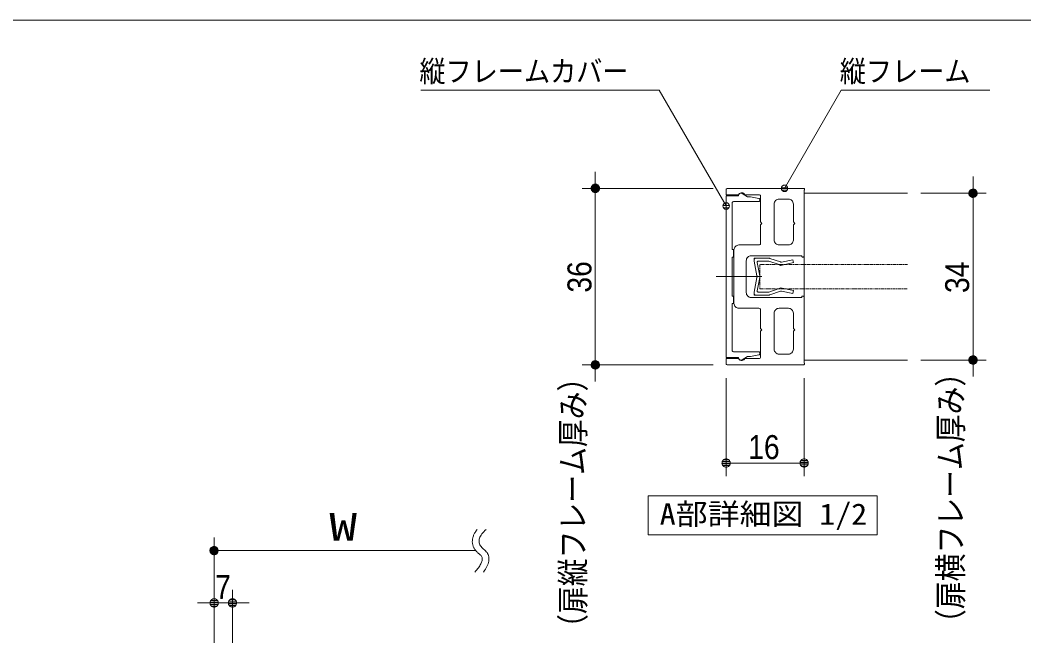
# Model space of a CAD drawing. Units: millimetres, scale not verified. Extents: x -6062 to 6062, y -3045 to 3045.
# Drawn here: x -5269 to -3734, y 1828 to 2770 of the extents above; entities that cross this region are included whole.
import ezdxf
from ezdxf.enums import TextEntityAlignment as Align

# ---------------------------------------------------------------- set-up
doc = ezdxf.new("R2010")
doc.units = ezdxf.units.MM
doc.header["$LTSCALE"] = 20
doc.linetypes.add('DOUBLE_CHAIN1', pattern=[8.8, 5, -1, 0.6, -0.6, 0.6, -1])
for name, color, linetype, lineweight in [('0-0_2寸法-2', 7, 'Continuous', 9), ('0-1_0', 7, 'Continuous', 9), ('0-2_2寸法-1', 7, 'Continuous', 9), ('0-3_2寸法-3', 7, 'Continuous', 9), ('0-4_3一般', 7, 'Continuous', 9), ('0-5_1図面枠', 7, 'Continuous', 9)]:
    doc.layers.add(name, color=color, linetype=linetype, lineweight=lineweight)
doc.styles.add('ＭＳ ゴシック', font='')
doc.styles.add('ＭＳ Ｐゴシック', font='')
doc.styles.get('ＭＳ ゴシック').set_extended_font_data('MS Gothic')
doc.styles.get('ＭＳ Ｐゴシック').set_extended_font_data('MS PGothic')

# ---------------------------------------------------------------- blocks, each defined once
blk = doc.blocks.new('_Dot')
at = {"layer": '0-1_0'}
for p, q in [((-10, 0), (-20, 0)), ((9.78, 2), (-9.78, 2)), ((7.99, 6), (-7.99, 6)), ((9.16, -3.98), (-9.16, -3.98)), ((6, -7.98), (-6, -7.98))]:
    blk.add_line(p, q, dxfattribs=at)
for points in [[(10, 0), (9.92, 1.25), (9.69, 2.49), (9.3, 3.68), (8.76, 4.82), (8.09, 5.88), (7.29, 6.85), (6.37, 7.71), (5.36, 8.44), (4.26, 9.05), (3.09, 9.51), (1.87, 9.82), (0.63, 9.98), (-0.63, 9.98), (-1.87, 9.82), (-3.09, 9.51), (-4.26, 9.05), (-5.36, 8.44), (-6.37, 7.71), (-7.29, 6.85), (-8.09, 5.88), (-8.76, 4.82), (-9.3, 3.68), (-9.69, 2.49), (-9.92, 1.25), (-10, 0), (0, 0)], [(-10, 0), (-9.92, -1.25), (-9.69, -2.49), (-9.3, -3.68), (-8.76, -4.82), (-8.09, -5.88), (-7.29, -6.85), (-6.37, -7.71), (-5.36, -8.44), (-4.26, -9.05), (-3.09, -9.51), (-1.87, -9.82), (-0.63, -9.98), (0.63, -9.98), (1.87, -9.82), (3.09, -9.51), (4.26, -9.05), (5.36, -8.44), (6.37, -7.71), (7.29, -6.85), (8.09, -5.88), (8.76, -4.82), (9.3, -3.68), (9.69, -2.49), (9.92, -1.25), (10, 0), (0, 0)]]:
    blk.add_lwpolyline(points, close=True, dxfattribs=at)
blk = doc.blocks.new('グループ-2')
at = {"layer": '0-3_2寸法-3'}
blk.add_line((-55436, 38565.6), (-55467.9, 38520.9), dxfattribs=at)
for points in [[(-55659.7, 39820.9), (-55677, 39798.6), (-55693.2, 39776.4), (-55708.1, 39754.3), (-55721.9, 39732.3), (-55734.5, 39710.3), (-55745.9, 39688.4), (-55756.3, 39666.5), (-55765.6, 39644.9), (-55774, 39623.4), (-55781.4, 39602.1), (-55787.8, 39580.9), (-55793.3, 39559.9), (-55797.8, 39539.1), (-55801.3, 39518.4), (-55803.8, 39498), (-55805.4, 39477.6), (-55806, 39457.5), (-55805.7, 39437.5), (-55804.3, 39417.7), (-55802, 39398), (-55798.8, 39378.6), (-55794.5, 39359.2), (-55789.3, 39340.1), (-55783.1, 39321.1), (-55776, 39302.3), (-55767.8, 39283.7), (-55758.7, 39265.2), (-55748.7, 39246.9), (-55737.6, 39228.7), (-55725.6, 39210.7), (-55712.6, 39192.9), (-55698.7, 39175.3), (-55683.8, 39157.8), (-55667.9, 39140.5), (-55651, 39123.4), (-55633.2, 39106.4), (-55614.4, 39089.6), (-55594.6, 39073), (-55573.9, 39056.5)], [(-55383.4, 39820.9), (-55420.9, 39786.4), (-55454.8, 39752.5), (-55485.2, 39719), (-55512.1, 39686), (-55535.4, 39653.4), (-55555.2, 39621.4), (-55571.4, 39589.8), (-55584.1, 39558.7), (-55593.3, 39528), (-55599, 39497.8), (-55601.1, 39468.2), (-55599.7, 39438.9), (-55594.7, 39410.2), (-55586.2, 39381.9), (-55574.2, 39354.1), (-55558.7, 39326.8), (-55539.6, 39300), (-55517, 39273.6), (-55490.8, 39247.7), (-55461.2, 39222.3), (-55430, 39196.9), (-55402.1, 39170.5), (-55377.5, 39143), (-55356.1, 39114.6), (-55338.2, 39085.2), (-55323.5, 39054.7), (-55312.2, 39023.2), (-55304.2, 38990.7), (-55299.6, 38957.1), (-55298.2, 38922.6), (-55300.2, 38887), (-55305.5, 38850.4), (-55314.2, 38812.8), (-55326.2, 38774.2), (-55341.5, 38734.5), (-55360.1, 38693.8), (-55382.1, 38652.1), (-55407.3, 38609.4), (-55436, 38565.6)], [(-55573.9, 39056.5), (-55554.7, 39039.5), (-55538.5, 39021.6), (-55525.1, 39002.9), (-55514.6, 38983.2), (-55507, 38962.7), (-55502.3, 38941.3), (-55500.6, 38919), (-55501.7, 38895.8), (-55505.8, 38871.8), (-55512.7, 38846.8), (-55522, 38821.1), (-55533.3, 38794.5), (-55546.7, 38767.2), (-55562, 38739.1), (-55579.4, 38710.3), (-55598.8, 38680.7), (-55620.2, 38650.3), (-55643.6, 38619.1), (-55669, 38587.1), (-55696.4, 38554.4), (-55725.8, 38520.9)]]:
    blk.add_lwpolyline(points, dxfattribs=at)
blk = doc.blocks.new('グループ-3')
at = {"layer": '0-3_2寸法-3'}
for p, q in [((-63646.2, 39291.8), (-63753.8, 39291.8)), ((-63655.8, 39295.8), (-63744.2, 39295.8)), ((-63668.9, 39299.8), (-63731.1, 39299.8)), ((-63696.8, 39303.8), (-63703.2, 39303.8)), ((-63700, 37976.9), (-63700, 39576.9)), ((-63573, 39175.8), (-63827, 39175.8)), ((-63573.1, 39179.8), (-63826.9, 39179.8)), ((-63573.3, 39171.8), (-63826.7, 39171.8)), ((-63573.4, 39183.8), (-63826.6, 39183.8)), ((-63573.6, 39167.8), (-63826.4, 39167.8)), ((-63573.7, 39187.8), (-63826.3, 39187.8)), ((-63573.9, 39163.8), (-63826.1, 39163.8)), ((-63574, 39191.8), (-63826, 39191.8)), ((-63574.2, 39159.8), (-63825.8, 39159.8)), ((-63574.4, 39195.8), (-63825.6, 39195.8)), ((-63574.7, 39155.8), (-63825.3, 39155.8)), ((-63575.2, 39199.8), (-63824.8, 39199.8)), ((-63575.7, 39151.8), (-63824.3, 39151.8)), ((-63576.1, 39203.8), (-63823.9, 39203.8)), ((-63576.7, 39147.8), (-63823.3, 39147.8)), ((-63577.1, 39207.8), (-63822.9, 39207.8)), ((-63577.6, 39143.8), (-63822.4, 39143.8)), ((-63578, 39211.8), (-63822, 39211.8)), ((-63578.6, 39139.8), (-63821.4, 39139.8)), ((-63579, 39215.8), (-63821, 39215.8)), ((-63579.9, 39135.8), (-63820.1, 39135.8)), ((-63580.6, 39219.8), (-63819.4, 39219.8)), ((-63581.5, 39131.8), (-63818.5, 39131.8)), ((-63582.2, 39223.8), (-63817.8, 39223.8)), ((-63583.2, 39127.8), (-63816.8, 39127.8)), ((-63583.9, 39227.8), (-63816.1, 39227.8)), ((-63584.8, 39123.8), (-63815.2, 39123.8)), ((-63585.6, 39231.8), (-63814.4, 39231.8)), ((-63586.5, 39119.8), (-63813.5, 39119.8)), ((-63587.4, 39235.8), (-63812.6, 39235.8)), ((-63588.8, 39115.8), (-63811.2, 39115.8)), ((-63589.9, 39239.8), (-63810.1, 39239.8)), ((-63591.3, 39111.8), (-63808.7, 39111.8)), ((-63592.3, 39243.8), (-63807.7, 39243.8)), ((-63593.7, 39107.8), (-63806.3, 39107.8)), ((-63594.8, 39247.8), (-63805.2, 39247.8)), ((-63596.2, 39103.8), (-63803.8, 39103.8)), ((-63597.3, 39251.8), (-63802.7, 39251.8)), ((-63599.2, 39099.8), (-63800.8, 39099.8)), ((-63600.7, 39255.8), (-63799.3, 39255.8)), ((-63602.6, 39095.8), (-63797.4, 39095.8)), ((-63604.1, 39259.8), (-63795.9, 39259.8)), ((-63606, 39091.8), (-63794, 39091.8)), ((-63607.5, 39263.8), (-63792.5, 39263.8)), ((-63609.5, 39087.8), (-63790.5, 39087.8)), ((-63611.3, 39267.8), (-63788.7, 39267.8)), ((-63613.9, 39083.8), (-63786.1, 39083.8)), ((-63615.9, 39271.8), (-63784.1, 39271.8)), ((-63618.6, 39079.8), (-63781.4, 39079.8)), ((-63620.6, 39275.8), (-63779.4, 39275.8)), ((-63623.3, 39075.8), (-63776.7, 39075.8)), ((-63625.3, 39279.8), (-63774.7, 39279.8)), ((-63629, 39071.8), (-63771, 39071.8)), ((-63631.9, 39283.8), (-63768.1, 39283.8)), ((-63635.5, 39067.8), (-63764.5, 39067.8)), ((-63638.4, 39287.8), (-63761.6, 39287.8)), ((-63642.1, 39063.8), (-63757.9, 39063.8)), ((-63651.6, 39059.8), (-63748.4, 39059.8)), ((-63661.6, 39055.8), (-63738.4, 39055.8)), ((-63678.3, 39051.8), (-63721.7, 39051.8)), ((-55700, 39176.9), (-63700, 39176.9))]:
    blk.add_line(p, q, dxfattribs=at)
blk.add_circle((-63700, 39176.9), 127.1, dxfattribs=at)
blk.add_circle((-63700, 39176.9), 127.1, dxfattribs=at)
blk.add_blockref('グループ-2', (0, 0), dxfattribs=at)
at = {"layer": '0-3_2寸法-3', "style": 'ＭＳ ゴシック', "width": 1.5}
blk.add_text('W', height=836.9, dxfattribs=at).set_placement((-60180.9, 39233.7), align=Align.BOTTOM_LEFT)
blk = doc.blocks.new('グループ-76')
at = {"layer": '0-4_3一般'}
for p, q in [((-47190, 48071.9), (-47190, 48116.9)), ((-47145, 48116.9), (-47190, 48116.9)), ((-47190, 48026.9), (-47190, 48071.9)), ((-47190, 48026.9), (-47102.6, 47582.4)), ((-47145, 48116.9), (-46729.9, 48116.9)), ((-47093.2, 47991.3), (-47012.6, 47582.4)), ((-47063.8, 48026.9), (-46740, 48026.9)), ((-46425.7, 47920.9), (-46740, 48026.9)), ((-46710.7, 48112.5), (-46387.2, 48002.3)), ((-46425.7, 47920.9), (-46380, 47899.4)), ((-46387.2, 48002.3), (-46369, 47993.7)), ((-46330.6, 47909.8), (-46380, 47899.4)), ((-46349.2, 47997.9), (-46369, 47993.7)), ((-47190, 47081.9), (-47102.6, 47526.3)), ((-47093.2, 47117.5), (-47012.6, 47526.3)), ((-47190, 47036.9), (-47190, 47081.9)), ((-47190, 47036.9), (-47190, 46991.9)), ((-47145, 46991.9), (-47190, 46991.9)), ((-46729.9, 46991.9), (-47145, 46991.9)), ((-47063.8, 47081.9), (-46740, 47081.9)), ((-46740, 47081.9), (-46425.7, 47187.8)), ((-46387.2, 47106.4), (-46710.7, 46996.2)), ((-46425.7, 47187.8), (-46380, 47209.4)), ((-46387.2, 47106.4), (-46369, 47115)), ((-46330.6, 47198.9), (-46380, 47209.4)), ((-46349.2, 47110.8), (-46369, 47115))]:
    blk.add_line(p, q, dxfattribs=at)
at = {"layer": '0-4_3一般', "linetype": 'DOUBLE_CHAIN1'}
blk.add_lwpolyline([(-42495, 47929.4), (-47010, 47929.4), (-47010, 47179.4), (-42495, 47179.4)], dxfattribs=at)
at = {"layer": '0-4_3一般'}
for points in [[(-46349.2, 47997.9), (-46008.6, 48069.9), (-45990, 47981.9), (-46330.6, 47909.8)], [(-46330.6, 47198.9), (-45990, 47126.9), (-46008.6, 47038.8), (-46349.2, 47110.8)]]:
    blk.add_lwpolyline(points, dxfattribs=at)
for centre, radius, start, end in [((-47145, 48071.9), 45, 135, 180), ((-47145, 48071.9), 45, 90, 135), ((-47063.8, 47996.9), 30, 140.3825, 190.76501), ((-47063.8, 47996.9), 30, 90, 140.3825), ((-46729.9, 48071.9), 45, 77.36114, 90), ((-46729.9, 48071.9), 45, 64.72228, 77.36114), ((-46361.6, 48056.6), 150, 244.72228, 263.33323), ((-46361.6, 48056.6), 60, 244.72228, 263.33323), ((-46361.6, 48056.6), 150, 263.33323, 281.94418), ((-46361.6, 48056.6), 60, 263.33323, 281.94418), ((-47250, 47554.4), 150, 5.3825, 10.76501), ((-47160, 47554.4), 150, 5.3825, 10.76501), ((-47250, 47554.4), 150, 349.23499, 354.6175), ((-47250, 47554.4), 150, 0, 5.3825), ((-47250, 47554.4), 150, 354.6175, 0), ((-47160, 47554.4), 150, 349.23499, 354.6175), ((-47160, 47554.4), 150, 0, 5.3825), ((-47160, 47554.4), 150, 354.6175, 0), ((-47145, 47036.9), 45, 180, 225), ((-47145, 47036.9), 45, 225, 270), ((-47063.8, 47111.9), 30, 169.23499, 219.6175), ((-47063.8, 47111.9), 30, 219.6175, 270), ((-46729.9, 47036.9), 45, 270, 282.63886), ((-46729.9, 47036.9), 45, 282.63886, 295.27772), ((-46361.6, 47052.1), 150, 96.66677, 115.27772), ((-46361.6, 47052.1), 60, 96.66677, 115.27772), ((-46361.6, 47052.1), 150, 78.05582, 96.66677), ((-46361.6, 47052.1), 60, 78.05582, 96.66677)]:
    blk.add_arc(centre, radius, start, end, dxfattribs=at)
blk = doc.blocks.new('グループ-77')
at = {"layer": '0-4_3一般'}
for p, q in [((-47865, 48379.4), (-47865, 49804.4)), ((-47820, 49849.4), (-47055, 49849.4)), ((-47046.2, 49946.6), (-47295.4, 49996.4)), ((-47010, 49894.4), (-47010, 49902.5)), ((-47865, 46954.4), (-47865, 48154.4)), ((-47447.7, 47554.4), (-48347.7, 47554.4)), ((-47865, 45304.4), (-47865, 46729.4)), ((-47055, 45259.4), (-47820, 45259.4)), ((-47295.4, 45112.3), (-47046.2, 45162.1)), ((-47010, 45206.2), (-47010, 45214.4))]:
    blk.add_line(p, q, dxfattribs=at)
for points in [[(-47324.9, 49999.4), (-47393, 49999.4), (-47557.5, 50094.3)], [(-47670, 50029.4), (-48045, 50029.4), (-48045, 45079.4), (-47670, 45079.4)], [(-47865, 48154.4), (-47820, 48154.4), (-47820, 48379.4), (-47865, 48379.4)], [(-47865, 46729.4), (-47820, 46729.4), (-47820, 46954.4), (-47865, 46954.4)], [(-47557.5, 45014.4), (-47393, 45109.4), (-47324.9, 45109.4)]]:
    blk.add_lwpolyline(points, dxfattribs=at)
for centre, radius, start, end in [((-47595, 50029.4), 75, 120, 180), ((-47595, 50029.4), 75, 60, 120), ((-47820, 49804.4), 45, 135, 180), ((-47820, 49804.4), 45, 90, 135), ((-47324.9, 49849.4), 150, 84.34503, 90), ((-47324.9, 49849.4), 150, 78.69007, 84.34503), ((-47055, 49894.4), 45, 270, 315), ((-47055, 49902.5), 45, 39.34503, 78.69007), ((-47055, 49894.4), 45, 315, 0), ((-47055, 49902.5), 45, 0, 39.34503), ((-47820, 45304.4), 45, 180, 225), ((-47820, 45304.4), 45, 225, 270), ((-47055, 45214.4), 45, 45, 90), ((-47055, 45206.2), 45, 281.30993, 320.65497), ((-47055, 45214.4), 45, 0, 45), ((-47055, 45206.2), 45, 320.65497, 0), ((-47595, 45079.4), 75, 180, 240), ((-47595, 45079.4), 75, 240, 300), ((-47324.9, 45259.4), 150, 270, 275.65497), ((-47324.9, 45259.4), 150, 275.65497, 281.30993)]:
    blk.add_arc(centre, radius, start, end, dxfattribs=at)
blk = doc.blocks.new('グループ-78')
at = {"layer": '0-4_3一般'}
for p, q in [((-48045, 50059.4), (-48045, 50209.4)), ((-47677.2, 50059.4), (-48045, 50059.4)), ((-45675, 50254.4), (-48000, 50254.4)), ((-47040, 50059.4), (-47470.1, 50059.4)), ((-45660, 48184.4), (-45660, 50194.4)), ((-45645, 50220.3), (-45645, 50224.4)), ((-46995, 50014.4), (-46995, 49226.9)), ((-46575, 49774.4), (-46575, 48671.9)), ((-46425, 49924.4), (-46140, 49924.4)), ((-45990, 49774.4), (-45990, 49226.9)), ((-46950, 49181.9), (-46995, 49226.9)), ((-46995, 49136.9), (-46950, 49181.9)), ((-46995, 49136.9), (-46995, 48566.9)), ((-45945, 49181.9), (-45990, 49226.9)), ((-45990, 49136.9), (-45945, 49181.9)), ((-45990, 49136.9), (-45990, 48671.9)), ((-47655, 48521.9), (-47040, 48521.9)), ((-46425, 48521.9), (-46140, 48521.9)), ((-47805, 48371.9), (-47805, 46736.9)), ((-47430, 48041.9), (-47430, 47066.9)), ((-45705, 48154.4), (-45690, 48154.4)), ((-46950, 47554.4), (-48116.1, 47554.4)), ((-47280, 46916.9), (-45735, 46916.9)), ((-45735, 46916.9), (-45735, 46924.4)), ((-45705, 46954.4), (-45690, 46954.4)), ((-45660, 46924.4), (-45660, 44914.4)), ((-47655, 46586.9), (-47040, 46586.9)), ((-46995, 45971.9), (-46995, 46541.9)), ((-46575, 45334.4), (-46575, 46436.9)), ((-46425, 46586.9), (-46140, 46586.9)), ((-45990, 45971.9), (-45990, 46436.9)), ((-46950, 45926.9), (-46995, 45971.9)), ((-46995, 45881.9), (-46950, 45926.9)), ((-46995, 45094.4), (-46995, 45881.9)), ((-45945, 45926.9), (-45990, 45971.9)), ((-45990, 45881.9), (-45945, 45926.9)), ((-45990, 45334.4), (-45990, 45881.9)), ((-46425, 45184.4), (-46140, 45184.4)), ((-47677.2, 45049.4), (-48045, 45049.4)), ((-48045, 45049.4), (-48045, 44899.4)), ((-45675, 44854.4), (-48000, 44854.4)), ((-47040, 45049.4), (-47470.1, 45049.4)), ((-45645, 44888.4), (-45645, 44884.4))]:
    blk.add_line(p, q, dxfattribs=at)
blk.add_lwpolyline([(-47280, 48191.9), (-45735, 48191.9), (-45735, 48184.4)], dxfattribs=at)
for centre, radius, start, end in [((-48000, 50209.4), 45, 135, 180), ((-48000, 50209.4), 45, 90, 135), ((-47677.2, 50089.4), 30, 270, 298.12551), ((-47677.2, 50089.4), 30, 298.12551, 326.25101), ((-47565, 50014.4), 105, 85.81397, 146.25101), ((-47565, 50014.4), 105, 25.37693, 85.81397), ((-47040, 50014.4), 45, 45, 90), ((-47040, 50014.4), 45, 0, 45), ((-45675, 50224.4), 30, 45, 90), ((-45675, 50220.3), 30, 300, 330), ((-45675, 50224.4), 30, 0, 45), ((-45675, 50220.3), 30, 330, 0), ((-46425, 49774.4), 150, 135, 180), ((-46425, 49774.4), 150, 90, 135), ((-46140, 49774.4), 150, 45, 90), ((-46140, 49774.4), 150, 0, 45), ((-47655, 48371.9), 150, 90, 135), ((-47040, 48566.9), 45, 270, 315), ((-47040, 48566.9), 45, 315, 0), ((-46425, 48671.9), 150, 180, 225), ((-46425, 48671.9), 150, 225, 270), ((-46140, 48671.9), 150, 270, 315), ((-46140, 48671.9), 150, 315, 0), ((-47655, 48371.9), 150, 135, 180), ((-47280, 48041.9), 150, 90, 135), ((-47280, 48041.9), 150, 135, 180), ((-45705, 48184.4), 30, 180, 225), ((-45705, 48184.4), 30, 225, 270), ((-45690, 48184.4), 30, 270, 315), ((-45690, 48184.4), 30, 315, 0), ((-47280, 47066.9), 150, 180, 225), ((-47655, 46736.9), 150, 180, 225), ((-47280, 47066.9), 150, 225, 270), ((-45705, 46924.4), 30, 135, 180), ((-45705, 46924.4), 30, 90, 135), ((-45690, 46924.4), 30, 45, 90), ((-45690, 46924.4), 30, 0, 45), ((-47655, 46736.9), 150, 225, 270), ((-47040, 46541.9), 45, 45, 90), ((-47040, 46541.9), 45, 0, 45), ((-46425, 46436.9), 150, 135, 180), ((-46425, 46436.9), 150, 90, 135), ((-46140, 46436.9), 150, 45, 90), ((-46140, 46436.9), 150, 0, 45), ((-46425, 45334.4), 150, 180, 225), ((-46425, 45334.4), 150, 225, 270), ((-46140, 45334.4), 150, 270, 315), ((-46140, 45334.4), 150, 315, 0), ((-48000, 44899.4), 45, 180, 225), ((-48000, 44899.4), 45, 225, 270), ((-47677.2, 45019.4), 30, 61.87449, 90), ((-47677.2, 45019.4), 30, 33.74899, 61.87449), ((-47565, 45094.4), 105, 213.74899, 274.18603), ((-47565, 45094.4), 105, 274.18603, 334.62307), ((-47040, 45094.4), 45, 270, 315), ((-47040, 45094.4), 45, 315, 0), ((-45675, 44884.4), 30, 270, 315), ((-45675, 44888.4), 30, 30, 60), ((-45675, 44884.4), 30, 315, 0), ((-45675, 44888.4), 30, 0, 30)]:
    blk.add_arc(centre, radius, start, end, dxfattribs=at)
blk.add_blockref('グループ-77', (0, 0), dxfattribs=at)
blk = doc.blocks.new('グループ-79')
at = {"layer": '0-4_3一般'}
blk.add_lwpolyline([(-42495, 45004.4), (-45660, 45004.4), (-45660, 50104.4), (-42495, 50104.4)], dxfattribs=at)
blk = doc.blocks.new('グループ-80')
at = {"layer": '0-4_3一般'}
for name in ['グループ-78', 'グループ-79', 'グループ-76']:
    blk.add_blockref(name, (0, 0), dxfattribs=at)
blk = doc.blocks.new('グループ-81')
at = {"layer": '0-3_2寸法-3'}
blk.add_lwpolyline([(-43427.5, 39654.4), (-50427.5, 39654.4), (-50427.5, 40854.4), (-43427.5, 40854.4)], close=True, dxfattribs=at)
at = {"layer": '0-3_2寸法-3', "style": 'ＭＳ ゴシック', "width": 1.1}
blk.add_text('A部詳細図 1/2', height=650.9, dxfattribs=at).set_placement((-50074.4, 39772), align=Align.BOTTOM_LEFT)
blk = doc.blocks.new('グループ-99')
at = {"layer": '0-5_1図面枠'}
blk.add_lwpolyline([(-80000, 55400), (80000, 55400), (80000, -55400), (-80000, -55400)], close=True, dxfattribs=at)
blk = doc.blocks.new('図面枠')
at = {"layer": '0-5_1図面枠'}
blk.add_blockref('グループ-99', (0, 0), dxfattribs=at)

msp = doc.modelspace()

# ---------------------------------------------------------------- linework, layer by layer
at = {"layer": '0-0_2寸法-2'}
for p, q in [((-4389.75, 2525.43), (-4389.75, 2538.14)), ((-3812.25, 2517.93), (-3812.25, 2530.64)), ((-4209.75, 2512.72), (-4409.75, 2512.72)), ((-4389.75, 2512.72), (-4389.75, 2242.72)), ((-3892.25, 2505.22), (-3792.25, 2505.22)), ((-3812.25, 2250.22), (-3812.25, 2505.22)), ((-4209.75, 2242.72), (-4409.75, 2242.72)), ((-3892.25, 2250.22), (-3792.25, 2250.22)), ((-4389.75, 2230.01), (-4389.75, 2217.29)), ((-3812.25, 2237.51), (-3812.25, 2224.79))]:
    msp.add_line(p, q, dxfattribs=at)
at = {"layer": '0-2_2寸法-1'}
for p, q in [((-4209.75, 2512.72), (-4409.75, 2512.72)), ((-3892.25, 2505.22), (-3792.25, 2505.22)), ((-4389.75, 2500.01), (-4389.75, 2255.43)), ((-3812.25, 2262.93), (-3812.25, 2492.51)), ((-4209.75, 2242.72), (-4409.75, 2242.72)), ((-3892.25, 2250.22), (-3792.25, 2250.22)), ((-4189.75, 2222.72), (-4189.75, 2072.72)), ((-4070.5, 2222.72), (-4070.5, 2072.72)), ((-4177.04, 2092.72), (-4083.21, 2092.72)), ((-4972.5, 1748.84), (-4972.5, 1898.84)), ((-4944.5, 1517.64), (-4944.5, 1898.84)), ((-4985.21, 1878.84), (-4997.92, 1878.84)), ((-4944.5, 1878.84), (-4972.5, 1878.84)), ((-4931.79, 1878.84), (-4919.08, 1878.84))]:
    msp.add_line(p, q, dxfattribs=at)
at = {"layer": '0-3_2寸法-3'}
for p, q in [((-4100.14, 2517.71), (-4100.48, 2517.71)), ((-4100.14, 2517.71), (-4100.48, 2517.71)), ((-4095.42, 2513.71), (-4105.21, 2513.71)), ((-4096.32, 2509.71), (-4104.31, 2509.71)), ((-4184.86, 2486.71), (-4194.64, 2486.71)), ((-4189.58, 2490.71), (-4189.92, 2490.71)), ((-4189.58, 2490.71), (-4189.92, 2490.71)), ((-4185.75, 2482.71), (-4193.75, 2482.71))]:
    msp.add_line(p, q, dxfattribs=at)
for points in [[(-4189.75, 2485.72), (-4291.94, 2662.72), (-4656.38, 2662.72)], [(-4100.31, 2512.72), (-4013.71, 2662.72), (-3786.83, 2662.72)]]:
    msp.add_lwpolyline(points, dxfattribs=at)
for centre in [(-4100.31, 2512.72), (-4100.31, 2512.72), (-4189.75, 2485.72), (-4189.75, 2485.72)]:
    msp.add_circle(centre, 5.01, dxfattribs=at)

# ---------------------------------------------------------------- block references
at = {"layer": '0-0_2寸法-2', "xscale": 0.6356201, "yscale": 0.6356201}
for p, rotation in [((-4389.75, 2512.72), 270), ((-3812.25, 2505.22), 270), ((-3812.25, 2250.22), 90), ((-4389.75, 2242.72), 90)]:
    msp.add_blockref('_Dot', p, dxfattribs=dict(at, rotation=rotation))
at = {"layer": '0-2_2寸法-1', "xscale": 0.6356201, "yscale": 0.6356201}
for p, rotation in [((-4389.75, 2512.72), 90), ((-3812.25, 2505.22), 90), ((-3812.25, 2250.22), 270), ((-4389.75, 2242.72), 270), ((-4189.75, 2092.72), 180), ((-4944.5, 1878.84), 180)]:
    msp.add_blockref('_Dot', p, dxfattribs=dict(at, rotation=rotation))
for p in [(-4070.5, 2092.72), (-4972.5, 1878.84)]:
    msp.add_blockref('_Dot', p, dxfattribs=at)
at = {"layer": '0-3_2寸法-3', "xscale": 0.05, "yscale": 0.05}
for name in ['グループ-81', 'グループ-3']:
    msp.add_blockref(name, (-1787.5, 0), dxfattribs=at)
at = {"layer": '0-4_3一般', "xscale": 0.05, "yscale": 0.05}
msp.add_blockref('グループ-80', (-1787.5, 0), dxfattribs=at)
at = {"layer": '0-5_1図面枠', "xscale": 0.05, "yscale": 0.05}
msp.add_blockref('図面枠', (-1787.5, 0), dxfattribs=at)

# ---------------------------------------------------------------- texts
at = {"layer": '0-0_2寸法-2', "style": 'ＭＳ Ｐゴシック', "width": 0.85}
for s, p in [('（扉縦フレーム厚み）', (-4394.73, 1819.27)), ('（扉横フレーム厚み）', (-3817.23, 1826.75))]:
    msp.add_text(s, height=36.69, rotation=90, dxfattribs=at).set_placement(p, align=Align.BOTTOM_LEFT)
at = {"layer": '0-2_2寸法-1', "style": 'ＭＳ Ｐゴシック', "width": 0.9}
for s, p in [('36', (-4384.69, 2353.23)), ('34', (-3807.19, 2352.64))]:
    msp.add_text(s, height=36.66, rotation=90, dxfattribs=at).set_placement(p, align=Align.BOTTOM_LEFT)
for s, p in [('16', (-4155.95, 2087.76)), ('7', (-4970.9, 1873.79))]:
    msp.add_text(s, height=36.66, dxfattribs=at).set_placement(p, align=Align.BOTTOM_LEFT)
at = {"layer": '0-3_2寸法-3', "style": 'ＭＳ ゴシック', "width": 0.9}
for s, p in [('縦フレームカバー', (-4658.68, 2665.69)), ('縦フレーム', (-4016.01, 2665.69))]:
    msp.add_text(s, height=32.55, dxfattribs=at).set_placement(p, align=Align.BOTTOM_LEFT)

doc.saveas('drawing.dxf')
